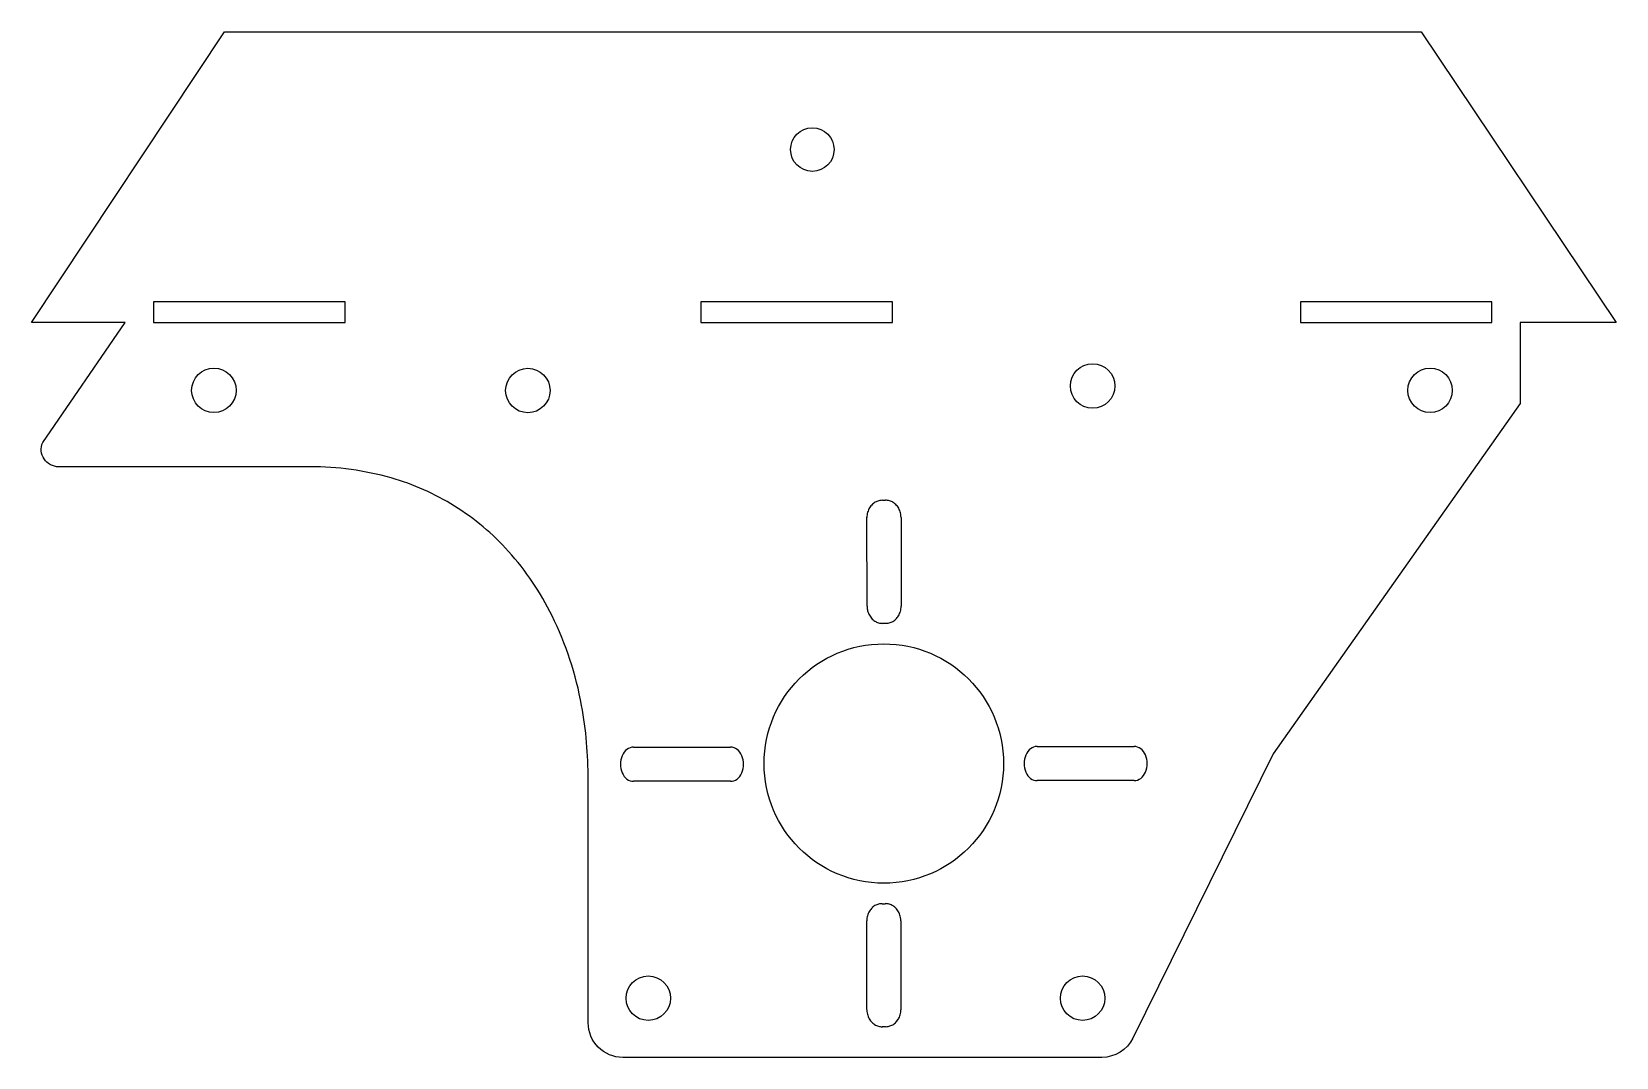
# Model space of a CAD drawing. Header units: millimetres. Extents: x -114 to 118, y -768 to -618.
import ezdxf

# ---------------------------------------------------------------- set-up
doc = ezdxf.new("R2010")
doc.units = ezdxf.units.MM
doc.header["$MEASUREMENT"] = 0

msp = doc.modelspace()

# ---------------------------------------------------------------- linework, layer by layer
for p, q in [((10.25, -687.02), (10.7, -687.02)), ((7.99, -702.51), (7.98, -689.51)), ((12.97, -689.52), (12.98, -702.52)), ((10.71, -705.02), (10.26, -705.02)), ((-26.15, -723.12), (-11.95, -723.12)), ((32.85, -723.02), (47.05, -723.02)), ((-11.95, -728.11), (-26.15, -728.12)), ((47.05, -728.02), (32.87, -728.02)), ((10.22, -746.02), (10.67, -746.02)), ((7.96, -761.51), (7.95, -748.51)), ((12.94, -748.52), (12.95, -761.52)), ((10.69, -764.02), (10.23, -764.02))]:
    msp.add_line(p, q)
msp.add_lwpolyline([(46.85, -765.67, -0.285528), (42.32, -768.49), (-27.72, -768.49, -0.414214), (-32.77, -763.44), (-32.77, -727.85, 0.04571), (-33.73, -717.05, 0.069565), (-38.05, -703.9, 0.068807), (-44.41, -694.49, 0.069831), (-52.31, -687.87, 0.068802), (-61.58, -683.75, 0.07082), (-73.41, -682.13), (-110.18, -682.13, -0.538437), (-112.52, -678.57), (-100.44, -661.01), (-114.13, -661.01), (-85.96, -618.49), (89.01, -618.49), (117.53, -661.01), (103.49, -661.01), (103.49, -672.84), (67.35, -724.11)], format="xyb", close=True)
for points in [[(-96.3, -658), (-96.3, -661.01), (-68.3, -661.01), (-68.3, -658)], [(-16.29, -658), (-16.29, -661.01), (11.71, -661.01), (11.71, -658)], [(99.34, -661.01), (99.34, -658), (71.34, -658), (71.34, -661.01)]]:
    msp.add_lwpolyline(points, close=True)
for centre, radius in [((0, -635.73), 3.18), ((40.97, -670.3), 3.25), ((-87.49, -670.94), 3.25), ((-41.59, -670.97), 3.25), ((90.31, -670.94), 3.25), ((10.45, -725.52), 17.5), ((-23.99, -759.84), 3.25), ((39.51, -759.84), 3.25)]:
    msp.add_circle(centre, radius)
for centre, radius, start, end in [((10.45, -689.39), 2.44, 132.6189, 148.7442), ((10.32, -689.24), 2.25, 116.6738, 132.6221), ((10.25, -689.11), 2.09, 100.8387, 116.6305), ((10.24, -689.08), 2.06, 89.8519, 100.779), ((10.7, -689.08), 2.07, 73.7465, 90.0399), ((10.68, -689.16), 2.15, 57.6447, 73.6645), ((10.57, -689.32), 2.33, 41.5318, 57.6017), ((10.43, -689.44), 2.52, 25.7004, 41.5451), ((10.7, -689.51), 2.72, 164.4158, 180.1743), ((10.59, -689.47), 2.6, 148.7143, 164.4131), ((10.32, -689.5), 2.65, 10.0683, 25.7234), ((10.22, -689.52), 2.75, -0.0458, 10.094), ((10.74, -702.52), 2.75, 179.9542, 190.094), ((10.65, -702.53), 2.65, 190.0683, 205.7234), ((10.53, -702.59), 2.52, 205.7004, 221.5451), ((10.51, -702.64), 2.44, 312.6189, 328.7442), ((10.37, -702.56), 2.6, 328.7143, 344.4131), ((10.26, -702.53), 2.72, -15.5842, 0.1743), ((10.39, -702.72), 2.33, 221.5318, 237.6017), ((10.28, -702.87), 2.15, 237.6447, 253.6645), ((10.26, -702.95), 2.07, 253.7465, 270.0399), ((10.72, -702.95), 2.06, 269.8519, 280.779), ((10.71, -702.92), 2.09, 280.8387, 296.6305), ((10.64, -702.79), 2.25, 296.6738, 312.6221), ((10.68, -748.51), 2.72, 164.4158, 180.1743), ((10.56, -748.47), 2.6, 148.7143, 164.4131), ((10.43, -748.39), 2.44, 132.6189, 148.7442), ((10.29, -748.24), 2.25, 116.6738, 132.6221), ((10.22, -748.11), 2.09, 100.8387, 116.6305), ((10.21, -748.08), 2.06, 89.8519, 100.779), ((10.67, -748.08), 2.07, 73.7465, 90.0399), ((10.65, -748.16), 2.15, 57.6447, 73.6645), ((10.55, -748.32), 2.33, 41.5318, 57.6017), ((10.41, -748.44), 2.52, 25.7004, 41.5451), ((10.29, -748.5), 2.65, 10.0683, 25.7234), ((10.19, -748.52), 2.75, -0.0458, 10.094), ((10.71, -761.52), 2.75, 179.9545, 190.094), ((10.62, -761.53), 2.65, 190.0683, 205.7234), ((10.23, -761.53), 2.72, -15.5842, 0.1743), ((10.5, -761.59), 2.52, 205.7004, 221.5451), ((10.36, -761.72), 2.33, 221.5318, 237.6017), ((10.26, -761.87), 2.15, 237.6447, 253.6645), ((10.23, -761.95), 2.07, 253.7465, 270.0399), ((10.69, -761.95), 2.06, 269.8519, 280.779), ((10.68, -761.92), 2.09, 280.8387, 296.6305), ((10.62, -761.79), 2.25, 296.6738, 312.6221), ((10.48, -761.64), 2.44, 312.6189, 328.7442), ((10.35, -761.56), 2.6, 328.7143, 344.4131)]:
    msp.add_arc(centre, radius, start, end)
for centre, ratio, start_param, end_param in [((-26.15, -725.62), 0.760541, 0, 3.141593), ((-11.95, -725.62), 0.760564, 3.14036, 6.283185), ((32.85, -725.52), 0.760556, 6.283185, 9.431837), ((47.05, -725.52), 0.760562, 3.141634, 6.285479)]:
    msp.add_ellipse(centre, major_axis=(0, 2.5), ratio=ratio, start_param=start_param, end_param=end_param)

doc.saveas('drawing.dxf')
